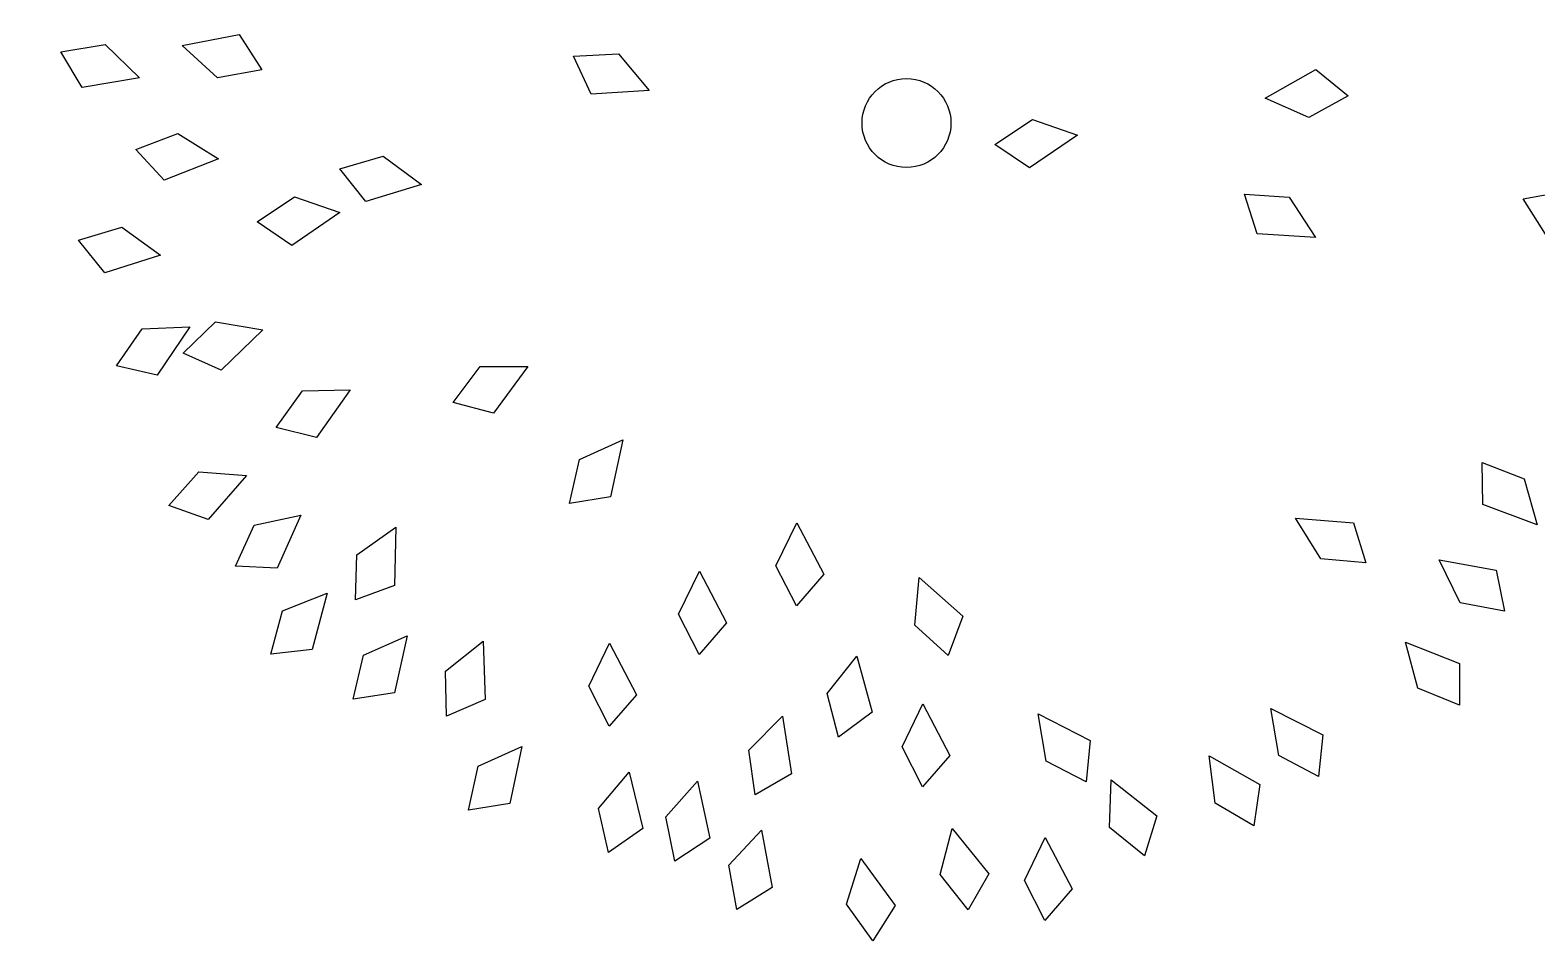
# Model space of a CAD drawing. Header units: millimetres. Extents: x -176651 to 388869, y -469666 to 486614.
# Drawn here: x 252279 to 256224, y 89714 to 92098 of the extents above; entities that cross this region are included whole.
import ezdxf

# ---------------------------------------------------------------- set-up
doc = ezdxf.new("R2010")
doc.units = ezdxf.units.MM
doc.layers.add('A- FURNITURE', color=252, linetype='Continuous', lineweight=0)
doc.layers.add('L-TREEEES', color=8, linetype='Continuous', lineweight=25)

# ---------------------------------------------------------------- blocks, each defined once
blk = doc.blocks.new('QWFQFR')
at = {"color": 55, "linetype": 'Continuous', "true_color": 0x999b37}
for p, q in [((260796.0902, 1945699.7828), (260796.2935, 1945700.3094)), ((260796.4871, 1945699.949), (260796.3792, 1945700.3043)), ((260795.7407, 1945700.2682), (260795.655, 1945700.251)), ((260795.6951, 1945699.9522), (260795.948, 1945700.2737)), ((260795.8231, 1945700.2472), (260795.7407, 1945700.2682)), ((260796.0128, 1945700.0034), (260796.2025, 1945700.2898)), ((260796.2036, 1945700.0957), (260796.1494, 1945700.2964)), ((260795.655, 1945700.251), (260795.7283, 1945700.1816)), ((260795.8481, 1945700.1924), (260795.8231, 1945700.2472)), ((260796.0611, 1945699.7916), (260795.9552, 1945700.256)), ((260796.3777, 1945700.245), (260796.2841, 1945700.1938)), ((260796.3777, 1945700.245), (260796.4098, 1945700.2146)), ((260796.4497, 1945700.0721), (260796.6651, 1945700.2554)), ((260795.7432, 1945699.8072), (260795.6208, 1945700.1944)), ((260795.8048, 1945700.1506), (260795.8481, 1945700.1924)), ((260796.2841, 1945700.1938), (260796.2859, 1945700.099)), ((260796.3832, 1945700.1363), (260796.4098, 1945700.2146)), ((260795.7283, 1945700.1816), (260795.8048, 1945700.1506)), ((260796.5972, 1945700.1594), (260796.5955, 1945700.013)), ((260796.5972, 1945700.1594), (260796.6737, 1945700.115)), ((260795.6783, 1945700.0088), (260795.5204, 1945700.1356)), ((260796.2859, 1945700.099), (260796.3832, 1945700.1363)), ((260796.7012, 1945700.032), (260796.6737, 1945700.115)), ((260795.22, 1945700.1016), (260795.2183, 1945699.9552)), ((260795.22, 1945700.1016), (260795.2964, 1945700.0572)), ((260795.5669, 1945699.8153), (260795.4499, 1945700.0711)), ((260796.7315, 1945699.971), (260796.9496, 1945700.0903)), ((260795.324, 1945699.9742), (260795.2964, 1945700.0572)), ((260795.4655, 1945699.6991), (260795.4049, 1945700.0505)), ((260795.9006, 1945700.0548), (260795.8574, 1945700.0129)), ((260795.963, 1945700.0319), (260795.9006, 1945700.0548)), ((260795.9448, 1945699.9353), (260795.963, 1945700.0319)), ((260796.6804, 1945699.9637), (260796.7012, 1945700.032)), ((260796.9603, 1945699.7477), (260797.0136, 1945700.0296)), ((260795.8574, 1945700.0129), (260795.8591, 1945699.9181)), ((260796.5955, 1945700.013), (260796.6804, 1945699.9637)), ((260795.2183, 1945699.9552), (260795.3032, 1945699.9059)), ((260795.3032, 1945699.9059), (260795.324, 1945699.9742)), ((260796.3978, 1945699.7666), (260796.4871, 1945699.949)), ((260796.4466, 1945699.6798), (260796.7315, 1945699.971)), ((260796.8844, 1945699.6363), (260797.1075, 1945699.9634)), ((260795.3068, 1945699.7254), (260795.2464, 1945699.92)), ((260795.8591, 1945699.9181), (260795.8791, 1945699.9199)), ((260795.8791, 1945699.9199), (260795.9448, 1945699.9353)), ((260795.6787, 1945699.7398), (260795.4355, 1945699.9039)), ((260796.8953, 1945699.6214), (260797.0223, 1945699.8356)), ((260797.0188, 1945699.8393), (260797.1934, 1945699.855)), ((260795.4822, 1945699.6425), (260795.1578, 1945699.7958)), ((260795.6665, 1945699.2194), (260795.7432, 1945699.8072)), ((260796.0283, 1945699.4802), (260796.0611, 1945699.7916)), ((260796.0574, 1945699.4714), (260796.0902, 1945699.7828)), ((260796.3282, 1945699.3621), (260796.3978, 1945699.7666)), ((260797.0942, 1945699.7636), (260797.0085, 1945699.7464)), ((260797.1766, 1945699.7426), (260797.0942, 1945699.7636)), ((260795.2488, 1945699.7348), (260795.1552, 1945699.6837)), ((260795.2488, 1945699.7348), (260795.2809, 1945699.7045)), ((260795.6787, 1945699.7398), (260795.6379, 1945699.5404)), ((260797.0085, 1945699.7464), (260797.0817, 1945699.6771)), ((260797.2016, 1945699.6879), (260797.1766, 1945699.7426)), ((260795.1552, 1945699.6837), (260795.157, 1945699.5889)), ((260795.2543, 1945699.6261), (260795.2809, 1945699.7045)), ((260795.6379, 1945699.5404), (260795.4655, 1945699.6991)), ((260796.4321, 1945699.5125), (260796.4466, 1945699.6798)), ((260797.0817, 1945699.6771), (260797.1583, 1945699.646)), ((260797.1583, 1945699.646), (260797.2016, 1945699.6879)), ((260795.6322, 1945699.4735), (260795.4822, 1945699.6425)), ((260796.5004, 1945699.6016), (260796.8844, 1945699.6363)), ((260796.9446, 1945699.4083), (260797.3863, 1945699.6476)), ((260795.361, 1945699.2914), (260795.0437, 1945699.6279)), ((260795.157, 1945699.5889), (260795.2543, 1945699.6261)), ((260796.4321, 1945699.5125), (260796.5004, 1945699.6016)), ((260796.8032, 1945699.5864), (260796.8953, 1945699.6214)), ((260796.8225, 1945699.5601), (260796.8032, 1945699.5864)), ((260796.8238, 1945699.5588), (260796.9446, 1945699.4083)), ((260796.4867, 1945699.4925), (260796.7587, 1945699.5337)), ((260796.7587, 1945699.5337), (260796.9297, 1945699.35)), ((260797.3469, 1945699.5348), (260797.2533, 1945699.4837)), ((260797.3469, 1945699.5348), (260797.3789, 1945699.5045)), ((260796.0797, 1945699.1637), (260796.0283, 1945699.4802)), ((260796.2827, 1945699.1156), (260796.4867, 1945699.4925)), ((260797.2533, 1945699.4837), (260797.255, 1945699.3889)), ((260797.3524, 1945699.4261), (260797.3789, 1945699.5045)), ((260795.6164, 1945699.19), (260795.6322, 1945699.4735)), ((260796.1586, 1945699.1935), (260796.0574, 1945699.4714)), ((260795.2265, 1945699.4341), (260795.0548, 1945699.3053)), ((260797.255, 1945699.3889), (260797.3524, 1945699.4261)), ((260794.9209, 1945699.391), (260794.9192, 1945699.2446)), ((260794.9209, 1945699.391), (260794.9973, 1945699.3466)), ((260796.2116, 1945699.1842), (260796.3282, 1945699.3621)), ((260797.2324, 1945699.1532), (260797.4693, 1945699.3903)), ((260795.0249, 1945699.2636), (260794.9973, 1945699.3466)), ((260796.9297, 1945699.35), (260797.1261, 1945699.3297)), ((260797.1261, 1945699.3297), (260797.4473, 1945699.2638)), ((260795.6113, 1945699.1812), (260795.361, 1945699.2914)), ((260794.9192, 1945699.2446), (260795.0041, 1945699.1953)), ((260795.0041, 1945699.1953), (260795.0249, 1945699.2636)), ((260795.3807, 1945699.2683), (260795.1705, 1945699.1912)), ((260795.6907, 1945699.0883), (260795.3807, 1945699.2683)), ((260797.5999, 1945699.2677), (260796.8245, 1945698.9919)), ((260795.78, 1945699.13), (260795.6665, 1945699.2194)), ((260797.2324, 1945699.1532), (260797.4949, 1945699.235)), ((260795.1705, 1945699.1912), (260794.9016, 1945698.9844)), ((260795.0404, 1945699.0911), (260794.9087, 1945699.1676)), ((260795.1648, 1945699.1891), (260795.0798, 1945698.8926)), ((260795.78, 1945699.13), (260796.0735, 1945699.1582)), ((260796.6805, 1945699.0287), (260797.2324, 1945699.1532)), ((260795.691, 1945699.0888), (260795.7173, 1945699.0735)), ((260795.7173, 1945699.0735), (260795.4985, 1945698.7952)), ((260795.7634, 1945699.0467), (260795.5094, 1945698.7608)), ((260795.7631, 1945699.0462), (260795.7641, 1945699.0456)), ((260796.0329, 1945699.0475), (260795.7641, 1945699.0456)), ((260796.2937, 1945699.0702), (260796.6805, 1945699.0287)), ((260797.3715, 1945698.9085), (260797.5052, 1945699.0533)), ((260795.0121, 1945699.0013), (260794.9185, 1945698.9502)), ((260795.0121, 1945699.0013), (260795.0442, 1945698.971)), ((260795.2836, 1945698.9219), (260795.3023, 1945699.0049)), ((260795.3023, 1945699.0049), (260795.36, 1945699.0027)), ((260795.36, 1945699.0027), (260795.3925, 1945698.9317)), ((260796.2823, 1945699.0087), (260796.6871, 1945698.9546)), ((260795.0176, 1945698.8926), (260795.0442, 1945698.971)), ((260796.3361, 1945698.5814), (260796.2522, 1945698.9668)), ((260796.8245, 1945698.9919), (260796.9199, 1945698.8429)), ((260794.9185, 1945698.9502), (260794.9203, 1945698.8554)), ((260795.2849, 1945698.848), (260795.2836, 1945698.9219)), ((260795.3925, 1945698.9317), (260795.3607, 1945698.8771)), ((260796.0838, 1945698.9583), (260795.9309, 1945698.6209)), ((260796.1966, 1945698.936), (260795.9928, 1945698.585)), ((260796.2026, 1945698.9378), (260796.272, 1945698.6102)), ((260796.6871, 1945698.9546), (260796.7889, 1945698.9306)), ((260796.7889, 1945698.9306), (260797.0466, 1945698.6054)), ((260794.9203, 1945698.8554), (260795.0176, 1945698.8926)), ((260795.0798, 1945698.8926), (260794.9417, 1945698.7972)), ((260796.9199, 1945698.8429), (260797.3715, 1945698.9085)), ((260796.9468, 1945698.8038), (260797.2844, 1945698.8959)), ((260797.3715, 1945698.9085), (260797.469, 1945698.7348)), ((260797.5, 1945698.8982), (260797.4143, 1945698.881)), ((260797.5824, 1945698.8772), (260797.5, 1945698.8982)), ((260795.3607, 1945698.8771), (260795.2849, 1945698.848)), ((260797.4143, 1945698.881), (260797.4876, 1945698.8116)), ((260797.6074, 1945698.8225), (260797.5824, 1945698.8772)), ((260796.9468, 1945698.8038), (260797.0596, 1945698.6563)), ((260797.4876, 1945698.8116), (260797.5642, 1945698.7806)), ((260797.5642, 1945698.7806), (260797.6074, 1945698.8225)), ((260795.4985, 1945698.7952), (260795.4178, 1945698.7548)), ((260795.286, 1945698.4216), (260794.9214, 1945698.7621)), ((260795.5094, 1945698.7608), (260794.9293, 1945698.6113)), ((260795.4178, 1945698.7548), (260795.1849, 1945698.6874)), ((260795.1901, 1945698.6867), (260795.0484, 1945698.6465)), ((260797.0596, 1945698.6563), (260797.4277, 1945698.6066)), ((260795.9309, 1945698.6209), (260795.7093, 1945698.41)), ((260796.272, 1945698.6102), (260796.0991, 1945698.3124)), ((260795.9928, 1945698.585), (260795.7536, 1945698.3725)), ((260796.3361, 1945698.5814), (260796.6715, 1945698.2728)), ((260797.0466, 1945698.6054), (260797.0826, 1945698.0692)), ((260795.042, 1945698.5435), (260794.9563, 1945698.5263)), ((260795.1244, 1945698.5225), (260795.042, 1945698.5435)), ((260797.2481, 1945698.5622), (260797.2049, 1945698.5203)), ((260797.3105, 1945698.5393), (260797.2481, 1945698.5622)), ((260797.2923, 1945698.4427), (260797.3105, 1945698.5393)), ((260794.9563, 1945698.5263), (260795.0296, 1945698.457)), ((260795.1494, 1945698.4678), (260795.1244, 1945698.5225)), ((260796.2983, 1945698.513), (260796.1566, 1945698.3259)), ((260796.2983, 1945698.513), (260796.5079, 1945698.3327)), ((260797.2049, 1945698.5203), (260797.2066, 1945698.4255)), ((260795.0296, 1945698.457), (260795.1061, 1945698.4259)), ((260795.1061, 1945698.4259), (260795.1494, 1945698.4678)), ((260796.7256, 1945698.477), (260796.6398, 1945698.4598)), ((260796.6398, 1945698.4598), (260796.7131, 1945698.3905)), ((260796.808, 1945698.456), (260796.7256, 1945698.477)), ((260796.833, 1945698.4013), (260796.808, 1945698.456)), ((260795.1987, 1945698.4138), (260795.1035, 1945698.3637)), ((260795.7536, 1945698.3725), (260795.1987, 1945698.4138)), ((260795.7093, 1945698.41), (260795.286, 1945698.4216)), ((260797.2066, 1945698.4255), (260797.2266, 1945698.4273)), ((260797.2266, 1945698.4273), (260797.2923, 1945698.4427)), ((260795.4176, 1945698.392), (260795.324, 1945698.0599)), ((260796.7131, 1945698.3905), (260796.7897, 1945698.3594)), ((260796.7897, 1945698.3594), (260796.833, 1945698.4013)), ((260796.5079, 1945698.3327), (260796.4215, 1945697.9847)), ((260795.2386, 1945698.2954), (260795.1554, 1945698.2499)), ((260795.281, 1945698.2707), (260795.2444, 1945698.3054)), ((260795.401, 1945698.2949), (260795.3993, 1945698.1485)), ((260795.401, 1945698.2949), (260795.4774, 1945698.2505)), ((260795.7405, 1945698.3255), (260795.7388, 1945698.1791)), ((260795.7405, 1945698.3255), (260795.8169, 1945698.2811)), ((260796.0991, 1945698.3124), (260796.0186, 1945698.0313)), ((260796.1566, 1945698.3259), (260796.2062, 1945698.098)), ((260795.2544, 1945698.1924), (260795.281, 1945698.2707)), ((260795.8445, 1945698.1981), (260795.8169, 1945698.2811)), ((260796.1159, 1945698.2559), (260795.9752, 1945697.7287)), ((260796.1159, 1945698.2559), (260796.2171, 1945697.9755)), ((260796.6715, 1945698.2728), (260797.0143, 1945697.9801)), ((260795.1554, 1945698.2499), (260795.1571, 1945698.1551)), ((260795.5049, 1945698.1675), (260795.4774, 1945698.2505)), ((260795.1571, 1945698.1551), (260795.2544, 1945698.1924)), ((260795.7388, 1945698.1791), (260795.8237, 1945698.1298)), ((260795.8237, 1945698.1298), (260795.8445, 1945698.1981)), ((260796.4708, 1945698.1834), (260796.7787, 1945697.8593)), ((260797.2067, 1945698.1976), (260797.121, 1945698.1804)), ((260797.121, 1945698.1804), (260797.1943, 1945698.111)), ((260797.2891, 1945698.1766), (260797.2067, 1945698.1976)), ((260797.3141, 1945698.1218), (260797.2891, 1945698.1766)), ((260795.3993, 1945698.1485), (260795.4842, 1945698.0992)), ((260795.4842, 1945698.0992), (260795.5049, 1945698.1675)), ((260796.2062, 1945698.098), (260796.2392, 1945697.7276)), ((260797.1943, 1945698.111), (260797.2709, 1945698.08)), ((260797.2709, 1945698.08), (260797.3141, 1945698.1218)), ((260796.8032, 1945698.0568), (260796.76, 1945698.0149)), ((260796.8657, 1945698.0339), (260796.8032, 1945698.0568)), ((260796.0186, 1945698.0313), (260795.7519, 1945697.7998)), ((260796.76, 1945698.0149), (260796.7617, 1945697.9201)), ((260796.8474, 1945697.9373), (260796.8657, 1945698.0339)), ((260796.3008, 1945697.9867), (260796.2991, 1945697.8404)), ((260796.3008, 1945697.9867), (260796.3772, 1945697.9424)), ((260796.4047, 1945697.8594), (260796.3772, 1945697.9424)), ((260796.7817, 1945697.9219), (260796.8474, 1945697.9373)), ((260796.2238, 1945697.9005), (260796.0152, 1945697.7406)), ((260796.7617, 1945697.9201), (260796.7817, 1945697.9219)), ((260795.8909, 1945697.8747), (260795.7973, 1945697.8236)), ((260795.8909, 1945697.8747), (260795.9229, 1945697.8444)), ((260796.384, 1945697.7911), (260796.4047, 1945697.8594)), ((260795.7973, 1945697.8236), (260795.799, 1945697.7288)), ((260795.8963, 1945697.766), (260795.9229, 1945697.8444)), ((260796.2991, 1945697.8404), (260796.384, 1945697.7911)), ((260795.799, 1945697.7288), (260795.8963, 1945697.766))]:
    blk.add_line(p, q, dxfattribs=at)
blk.add_circle((260796.163, 1945699.0626), 0.131, dxfattribs=at)
blk = doc.blocks.new('qerfefr')
at = {"layer": 'L-TREEEES', "color": 70, "ltscale": 1.622888}
for p, q in [((260794.3215, 1945720.4709, 129.9135), (260794.4387, 1945720.4581, 129.9135)), ((260794.3512, 1945720.3656, 129.9135), (260794.3215, 1945720.4709, 129.9135)), ((260794.4387, 1945720.4581, 129.9135), (260794.5029, 1945720.3507, 129.9135)), ((260794.6996, 1945720.2971, 129.9135), (260794.6325, 1945720.4028, 129.9135)), ((260794.6325, 1945720.4028, 129.9135), (260794.7846, 1945720.3918, 129.9135)), ((260794.7846, 1945720.3918, 129.9135), (260794.8171, 1945720.2874, 129.9135)), ((260794.5029, 1945720.3507, 129.9135), (260794.3512, 1945720.3656, 129.9135)), ((260794.8171, 1945720.2874, 129.9135), (260794.6996, 1945720.2971, 129.9135)), ((260794.4439, 1945720.1719, 129.9135), (260794.5612, 1945720.184, 129.9135)), ((260794.495, 1945720.0752, 129.9135), (260794.4439, 1945720.1719, 129.9135)), ((260794.5612, 1945720.184, 129.9135), (260794.6465, 1945720.0923, 129.9135)), ((260794.6465, 1945720.0923, 129.9135), (260794.495, 1945720.0752, 129.9135)), ((260794.2375, 1945719.9821, 129.9135), (260794.3553, 1945719.9857, 129.9135)), ((260794.2815, 1945719.882, 129.9135), (260794.2375, 1945719.9821, 129.9135)), ((260794.3553, 1945719.9857, 129.9135), (260794.4338, 1945719.8882, 129.9135)), ((260794.9469, 1945719.9833, 129.9135), (260795.0647, 1945719.986, 129.9135)), ((260794.9901, 1945719.8829, 129.9135), (260794.9469, 1945719.9833, 129.9135)), ((260795.0647, 1945719.986, 129.9135), (260795.1425, 1945719.888, 129.9135)), ((260794.7015, 1945719.9057, 129.9135), (260794.8131, 1945719.9436, 129.9135)), ((260794.8131, 1945719.9436, 129.9135), (260794.9167, 1945719.8732, 129.9135)), ((260794.4338, 1945719.8882, 129.9135), (260794.2815, 1945719.882, 129.9135)), ((260794.7728, 1945719.8228, 129.9135), (260794.7015, 1945719.9057, 129.9135)), ((260794.9167, 1945719.8732, 129.9135), (260794.7728, 1945719.8228, 129.9135)), ((260795.1425, 1945719.888, 129.9135), (260794.9901, 1945719.8829, 129.9135)), ((260794.2469, 1945719.6387, 129.9135), (260794.337, 1945719.7148, 129.9135)), ((260794.337, 1945719.7148, 129.9135), (260794.4591, 1945719.6872, 129.9135)), ((260794.4591, 1945719.6872, 129.9135), (260794.3436, 1945719.5877, 129.9135)), ((260794.4239, 1945719.6256, 129.9135), (260794.5276, 1945719.6817, 129.9135)), ((260794.5276, 1945719.6817, 129.9135), (260794.6415, 1945719.6299, 129.9135)), ((260794.3436, 1945719.5877, 129.9135), (260794.2469, 1945719.6387, 129.9135)), ((260794.5082, 1945719.5559, 129.9135), (260794.4239, 1945719.6256, 129.9135)), ((260794.6415, 1945719.6299, 129.9135), (260794.5082, 1945719.5559, 129.9135)), ((260794.6078, 1945719.3738, 129.9135), (260794.6994, 1945719.448, 129.9135)), ((260794.6994, 1945719.448, 129.9135), (260794.8209, 1945719.418, 129.9135)), ((260794.8209, 1945719.418, 129.9135), (260794.7034, 1945719.3208, 129.9135)), ((260794.7034, 1945719.3208, 129.9135), (260794.6078, 1945719.3738, 129.9135)), ((260795.0723, 1945719.3153, 129.9135), (260795.1655, 1945719.3876, 129.9135)), ((260795.1655, 1945719.3876, 129.9135), (260795.2863, 1945719.355, 129.9135)), ((260795.2863, 1945719.355, 129.9135), (260795.1669, 1945719.2603, 129.9135)), ((260794.2835, 1945719.2504, 129.9135), (260794.3822, 1945719.315, 129.9135)), ((260794.3822, 1945719.315, 129.9135), (260794.5, 1945719.2728, 129.9135)), ((260795.1669, 1945719.2603, 129.9135), (260795.0723, 1945719.3153, 129.9135)), ((260794.5, 1945719.2728, 129.9135), (260794.3733, 1945719.188, 129.9135))]:
    blk.add_line(p, q, dxfattribs=at)
at = {"layer": 'L-TREEEES', "color": 104, "ltscale": 1.622888}
for p, q in [((260795.6142, 1945720.1073, 129.9135), (260795.7294, 1945720.0823, 129.9135)), ((260795.6327, 1945719.9995, 129.9135), (260795.6142, 1945720.1073, 129.9135)), ((260795.7294, 1945720.0823, 129.9135), (260795.782, 1945719.9687, 129.9135)), ((260795.782, 1945719.9687, 129.9135), (260795.6327, 1945719.9995, 129.9135)), ((260794.3733, 1945719.188, 129.9135), (260794.2835, 1945719.2504, 129.9135)), ((260794.4098, 1945719.0515, 129.9135), (260794.4856, 1945719.1418, 129.9135)), ((260794.4856, 1945719.1418, 129.9135), (260794.6106, 1945719.1354, 129.9135)), ((260794.6106, 1945719.1354, 129.9135), (260794.5137, 1945719.0176, 129.9135)), ((260794.5137, 1945719.0176, 129.9135), (260794.4098, 1945719.0515, 129.9135)), ((260794.6902, 1945718.8835, 129.9135), (260794.7246, 1945718.9963, 129.9135)), ((260794.4387, 1945718.8048, 129.9135), (260794.4987, 1945718.9063, 129.9135)), ((260794.4987, 1945718.9063, 129.9135), (260794.6231, 1945718.9204, 129.9135)), ((260794.6231, 1945718.9204, 129.9135), (260794.5468, 1945718.7884, 129.9135)), ((260794.7991, 1945718.8931, 129.9135), (260794.6902, 1945718.8835, 129.9135)), ((260794.5468, 1945718.7884, 129.9135), (260794.4387, 1945718.8048, 129.9135)), ((260794.6162, 1945718.6345, 129.9135), (260794.6723, 1945718.7383, 129.9135)), ((260794.6723, 1945718.7383, 129.9135), (260794.796, 1945718.7572, 129.9135)), ((260794.796, 1945718.7572, 129.9135), (260794.7249, 1945718.6224, 129.9135)), ((260794.7249, 1945718.6224, 129.9135), (260794.6162, 1945718.6345, 129.9135))]:
    blk.add_line(p, q, dxfattribs=at)
at = {"layer": 'L-TREEEES', "color": 96, "ltscale": 1.622888}
for p, q in [((260796.6189, 1945719.5951, 129.9135), (260796.7307, 1945719.6325, 129.9135)), ((260796.7307, 1945719.6325, 129.9135), (260796.834, 1945719.5618, 129.9135)), ((260796.6899, 1945719.5119, 129.9135), (260796.6189, 1945719.5951, 129.9135)), ((260796.834, 1945719.5618, 129.9135), (260796.6899, 1945719.5119, 129.9135)), ((260797.3336, 1945719.526, 129.9135), (260797.4812, 1945719.5641, 129.9135)), ((260797.4812, 1945719.5641, 129.9135), (260797.5452, 1945719.4755, 129.9135)), ((260797.4308, 1945719.4472, 129.9135), (260797.3336, 1945719.526, 129.9135)), ((260797.5452, 1945719.4755, 129.9135), (260797.4308, 1945719.4472, 129.9135)), ((260797.2202, 1945719.1891, 129.9135), (260797.2151, 1945719.2983, 129.9135)), ((260797.2151, 1945719.2983, 129.9135), (260797.3263, 1945719.2594, 129.9135)), ((260797.3263, 1945719.2594, 129.9135), (260797.3646, 1945719.1402, 129.9135)), ((260797.3646, 1945719.1402, 129.9135), (260797.2202, 1945719.1891, 129.9135)), ((260795.297, 1945718.9804, 129.9135), (260795.3524, 1945719.0845, 129.9135)), ((260795.3524, 1945719.0845, 129.9135), (260795.476, 1945719.1041, 129.9135)), ((260795.476, 1945719.1041, 129.9135), (260795.4057, 1945718.9689, 129.9135)), ((260794.7246, 1945718.9963, 129.9135), (260794.8421, 1945719.0394, 129.9135)), ((260794.8421, 1945719.0394, 129.9135), (260794.7991, 1945718.8931, 129.9135)), ((260795.4057, 1945718.9689, 129.9135), (260795.297, 1945718.9804, 129.9135)), ((260795.776, 1945718.6812, 129.9135), (260795.8581, 1945718.7757, 129.9135)), ((260795.8581, 1945718.7757, 129.9135), (260795.8911, 1945718.6269, 129.9135)), ((260794.8691, 1945718.6421, 129.9135), (260794.9841, 1945718.6915, 129.9135)), ((260794.9841, 1945718.6915, 129.9135), (260794.9492, 1945718.5431, 129.9135)), ((260795.4969, 1945718.6254, 129.9135), (260795.579, 1945718.7199, 129.9135)), ((260795.579, 1945718.7199, 129.9135), (260795.612, 1945718.571, 129.9135)), ((260795.8004, 1945718.5659, 129.9135), (260795.776, 1945718.6812, 129.9135)), ((260794.8409, 1945718.5276, 129.9135), (260794.8691, 1945718.6421, 129.9135)), ((260795.5213, 1945718.51, 129.9135), (260795.4969, 1945718.6254, 129.9135)), ((260795.8911, 1945718.6269, 129.9135), (260795.8004, 1945718.5659, 129.9135)), ((260795.2204, 1945718.5055, 129.9135), (260795.3025, 1945718.6, 129.9135)), ((260795.3025, 1945718.6, 129.9135), (260795.3355, 1945718.4511, 129.9135)), ((260795.612, 1945718.571, 129.9135), (260795.5213, 1945718.51, 129.9135)), ((260794.9492, 1945718.5431, 129.9135), (260794.8409, 1945718.5276, 129.9135)), ((260796.0865, 1945718.4361, 129.9135), (260796.1304, 1945718.5534, 129.9135)), ((260796.1304, 1945718.5534, 129.9135), (260796.2134, 1945718.4255, 129.9135)), ((260795.2448, 1945718.3901, 129.9135), (260795.2204, 1945718.5055, 129.9135)), ((260795.3355, 1945718.4511, 129.9135), (260795.2448, 1945718.3901, 129.9135)), ((260796.1497, 1945718.3366, 129.9135), (260796.0865, 1945718.4361, 129.9135)), ((260796.2134, 1945718.4255, 129.9135), (260796.1497, 1945718.3366, 129.9135)), ((260794.8315, 1945718.2749, 129.9135), (260794.8865, 1945718.3792, 129.9135)), ((260794.8865, 1945718.3792, 129.9135), (260795.01, 1945718.3993, 129.9135)), ((260795.01, 1945718.3993, 129.9135), (260794.9403, 1945718.2638, 129.9135)), ((260795.8179, 1945718.3234, 129.9135), (260795.9187, 1945718.3976, 129.9135)), ((260795.9187, 1945718.3976, 129.9135), (260795.9184, 1945718.2452, 129.9135)), ((260795.5811, 1945718.2341, 129.9135), (260795.6894, 1945718.297, 129.9135)), ((260795.6894, 1945718.297, 129.9135), (260795.6725, 1945718.1454, 129.9135)), ((260795.8165, 1945718.2055, 129.9135), (260795.8179, 1945718.3234, 129.9135)), ((260794.9403, 1945718.2638, 129.9135), (260794.8315, 1945718.2749, 129.9135)), ((260795.1609, 1945718.1896, 129.9135), (260795.2637, 1945718.261, 129.9135)), ((260795.2637, 1945718.261, 129.9135), (260795.2591, 1945718.1086, 129.9135)), ((260795.5669, 1945718.1171, 129.9135), (260795.5811, 1945718.2341, 129.9135)), ((260795.9184, 1945718.2452, 129.9135), (260795.8165, 1945718.2055, 129.9135)), ((260795.9706, 1945718.1372, 129.9135), (260796.0527, 1945718.2316, 129.9135)), ((260796.0527, 1945718.2316, 129.9135), (260796.0857, 1945718.0828, 129.9135)), ((260795.1561, 1945718.0718, 129.9135), (260795.1609, 1945718.1896, 129.9135)), ((260795.3259, 1945718.1223, 129.9135), (260795.4305, 1945718.191, 129.9135)), ((260795.4305, 1945718.191, 129.9135), (260795.4219, 1945718.0388, 129.9135)), ((260795.6725, 1945718.1454, 129.9135), (260795.5669, 1945718.1171, 129.9135)), ((260795.995, 1945718.0218, 129.9135), (260795.9706, 1945718.1372, 129.9135)), ((260795.2591, 1945718.1086, 129.9135), (260795.1561, 1945718.0718, 129.9135)), ((260795.3181, 1945718.0047, 129.9135), (260795.3259, 1945718.1223, 129.9135)), ((260796.0857, 1945718.0828, 129.9135), (260795.995, 1945718.0218, 129.9135)), ((260795.4219, 1945718.0388, 129.9135), (260795.3181, 1945718.0047, 129.9135)), ((260795.4519, 1945717.9571, 129.9135), (260795.5583, 1945718.0231, 129.9135)), ((260795.5583, 1945718.0231, 129.9135), (260795.5458, 1945717.8711, 129.9135))]:
    blk.add_line(p, q, dxfattribs=at)
at = {"layer": 'L-TREEEES', "color": 98, "ltscale": 1.622888}
for p, q in [((260797.9165, 1945719.0945, 129.9135), (260798.034, 1945719.0843, 129.9135)), ((260797.9484, 1945718.99, 129.9135), (260797.9165, 1945719.0945, 129.9135)), ((260797.6045, 1945718.351, 129.9135), (260797.6319, 1945718.4569, 129.9135)), ((260797.6319, 1945718.4569, 129.9135), (260797.7267, 1945718.3867, 129.9135)), ((260797.1579, 1945718.3247, 129.9135), (260797.1221, 1945718.4446, 129.9135)), ((260797.1221, 1945718.4446, 129.9135), (260797.2655, 1945718.3928, 129.9135)), ((260797.2655, 1945718.3928, 129.9135), (260797.2684, 1945718.2835, 129.9135)), ((260797.7267, 1945718.3867, 129.9135), (260797.7279, 1945718.2615, 129.9135)), ((260797.7279, 1945718.2615, 129.9135), (260797.6045, 1945718.351, 129.9135)), ((260797.2684, 1945718.2835, 129.9135), (260797.1579, 1945718.3247, 129.9135)), ((260797.4799, 1945718.1179, 129.9135), (260797.4559, 1945718.2408, 129.9135)), ((260797.4559, 1945718.2408, 129.9135), (260797.5935, 1945718.1752, 129.9135)), ((260797.5935, 1945718.1752, 129.9135), (260797.5858, 1945718.0662, 129.9135)), ((260796.3249, 1945718.0025, 129.9135), (260796.3375, 1945718.127, 129.9135)), ((260796.3375, 1945718.127, 129.9135), (260796.4503, 1945718.0245, 129.9135)), ((260797.5858, 1945718.0662, 129.9135), (260797.4799, 1945718.1179, 129.9135)), ((260796.4503, 1945718.0245, 129.9135), (260796.4114, 1945717.9223, 129.9135)), ((260797.3142, 1945717.9311, 129.9135), (260797.3148, 1945718.0563, 129.9135)), ((260797.3148, 1945718.0563, 129.9135), (260797.4369, 1945717.9651, 129.9135)), ((260796.4114, 1945717.9223, 129.9135), (260796.3249, 1945718.0025, 129.9135)), ((260796.9164, 1945717.8563, 129.9135), (260796.9288, 1945717.9808, 129.9135)), ((260796.9288, 1945717.9808, 129.9135), (260797.0418, 1945717.8785, 129.9135)), ((260795.4411, 1945717.8396, 129.9135), (260795.4519, 1945717.9571, 129.9135)), ((260797.4369, 1945717.9651, 129.9135), (260797.408, 1945717.8596, 129.9135)), ((260796.4395, 1945717.7906, 129.9135), (260796.4761, 1945717.9103, 129.9135)), ((260796.4761, 1945717.9103, 129.9135), (260796.5668, 1945717.7878, 129.9135)), ((260796.7227, 1945717.7797, 129.9135), (260796.7404, 1945717.9036, 129.9135)), ((260796.7404, 1945717.9036, 129.9135), (260796.8489, 1945717.7964, 129.9135)), ((260797.408, 1945717.8596, 129.9135), (260797.3142, 1945717.9311, 129.9135)), ((260795.5458, 1945717.8711, 129.9135), (260795.4411, 1945717.8396, 129.9135)), ((260795.7222, 1945717.7777, 129.9135), (260795.7894, 1945717.8832, 129.9135)), ((260795.7894, 1945717.8832, 129.9135), (260795.8441, 1945717.7409, 129.9135)), ((260795.9794, 1945717.7881, 129.9135), (260796.0416, 1945717.8967, 129.9135)), ((260796.0416, 1945717.8967, 129.9135), (260796.1029, 1945717.7571, 129.9135)), ((260797.0418, 1945717.8785, 129.9135), (260797.003, 1945717.7762, 129.9135)), ((260797.003, 1945717.7762, 129.9135), (260796.9164, 1945717.8563, 129.9135)), ((260796.0258, 1945717.6797, 129.9135), (260795.9794, 1945717.7881, 129.9135)), ((260796.1879, 1945717.7158, 129.9135), (260796.27, 1945717.8103, 129.9135)), ((260796.27, 1945717.8103, 129.9135), (260796.303, 1945717.6614, 129.9135)), ((260796.5088, 1945717.6952, 129.9135), (260796.4395, 1945717.7906, 129.9135)), ((260796.5668, 1945717.7878, 129.9135), (260796.5088, 1945717.6952, 129.9135)), ((260796.8489, 1945717.7964, 129.9135), (260796.8057, 1945717.696, 129.9135)), ((260795.7634, 1945717.6672, 129.9135), (260795.7222, 1945717.7777, 129.9135)), ((260796.1029, 1945717.7571, 129.9135), (260796.0258, 1945717.6797, 129.9135)), ((260796.8057, 1945717.696, 129.9135), (260796.7227, 1945717.7797, 129.9135)), ((260795.8441, 1945717.7409, 129.9135), (260795.7634, 1945717.6672, 129.9135)), ((260796.2122, 1945717.6004, 129.9135), (260796.1879, 1945717.7158, 129.9135)), ((260796.303, 1945717.6614, 129.9135), (260796.2122, 1945717.6004, 129.9135))]:
    blk.add_line(p, q, dxfattribs=at)
at = {"layer": 'L-TREEEES', "color": 96, "ltscale": 1.622888}
blk.add_circle((260796.4099, 1945719.7098, 129.9135), 0.1164, dxfattribs=at)
blk = doc.blocks.new('zw$1761')
at = {"color": 6, "xscale": 39.3712485404797, "yscale": 39.3712485404797, "zscale": 39.3712485404797, "rotation": 15.20137085992779}
for name, p in [('QWFQFR', (10181243.45, -76617673.67, -695.53)), ('qerfefr', (10181476.78, -76618529.84, 34041.5))]:
    blk.add_blockref(name, p, dxfattribs=at)

msp = doc.modelspace()

# ---------------------------------------------------------------- block references
at = {"layer": 'A- FURNITURE', "color": 6, "xscale": 25.39807961885639, "yscale": 25.39807961885639, "zscale": 25.39807961885639}
msp.add_blockref('zw$1761', (173126.7, 121263.1), dxfattribs=at)

doc.saveas('drawing.dxf')
